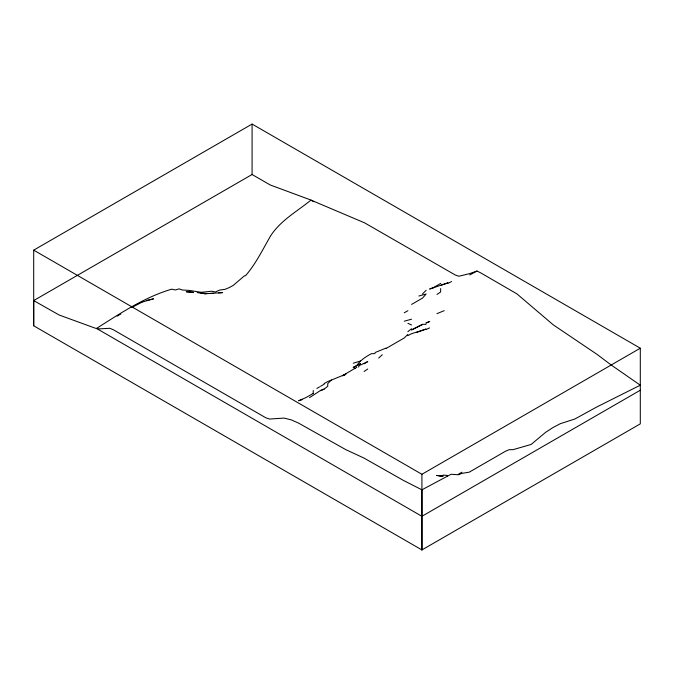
<?xml version="1.0" encoding="UTF-8"?>
<svg xmlns="http://www.w3.org/2000/svg" width="674" height="674" viewBox="0 0 674 674"><rect width="100%" height="100%" fill="white"/><g stroke="black" fill="none" stroke-linecap="round" stroke-linejoin="round"><path stroke-width="1.01" d="M33.7 325.795L33.7 250.147L252.084 124.067L640.3 348.205L640.3 423.853L421.916 549.933L33.7 325.795L33.7 300.579L252.084 174.499L270.232 184.979L310.133 199.748L364.55 222.824L455.27 275L458.91 276.247L469.778 273.568L477.015 271.041L480.655 272.844L516.958 293.889L553.219 324.817L596.76 354.179L611.276 365.064L640.3 385.191L596.625 407.062L574.787 419.043L560.229 423.719L552.95 427.577L545.67 432.287L531.112 444.461L512.914 449.693L509.274 449.659L505.635 451.167L469.23 472.179L461.951 473.375L458.312 474.757L451.032 474.269L421.916 489.821L403.768 480.596L363.867 458.017L345.711 449.6L298.582 423.12L291.303 419.885L284.066 418.074L269.549 419.051L265.91 417.838L113.502 329.839L109.904 328.289L98.985 328.887L95.396 328.23L59.085 314.985L33.7 300.579M313.225 393.675L313.225 390.516M421.916 489.821L421.916 549.933L421.916 474.285L33.7 250.147M447.393 476.122L447.393 475.44L443.753 475.128L440.164 476.004L436.525 475.44L442.759 476.055M440.661 288.556L440.619 291.968L436.979 294.445M358.467 367.01L360.548 363.682L353.269 367.406L355.088 368.451M356.908 365.3C360.531 360.093 365.923 356.622 371.416 353.665L375.056 353.631M331.381 379.984L327.741 383.632L327.741 386.286L324.101 389.117L320.462 390.684M422.514 293.906L426.153 290.267M407.863 334.388L404.223 337.986L386.025 348.492M378.653 358.079L382.293 354.743M407.863 331.684L411.502 328.735M364.095 371.5L367.734 369.007M309.543 397.652L320.462 390.49L324.101 389.117M364.137 363.808L367.777 361.584L360.497 365.055M356.858 367.237L342.35 375.763L345.08 374.736M131.742 307.521L142.661 301.834M117.183 316.123L120.823 313.991M440.712 283.4L433.433 287.604L429.793 288.902M411.595 304.412L422.514 298.11L426.153 293.999L418.874 296.012M404.265 312.795L407.905 310.697M469.736 274.941L477.015 271.041M316.864 388.418L319.594 386.842M320.504 386.32L324.143 384.214M313.183 393.49L305.903 397.609L298.666 400.727L302.306 399.598M421.916 474.285L640.3 348.205M458.312 474.285L461.951 472.179M640.3 390.229L421.916 516.309L96.508 328.432C120.393 313.334 144.455 297.158 171.777 289.163L175.375 289.972L179.057 288.885L182.553 290.031L189.2 290.393L201.341 292.297L211.771 291.227L215.41 292.019L219.429 290.132L225.226 289.281L229.413 287.495L233.17 285.456L244.527 275.75L245.488 275.759C255.968 263.736 262.818 249.245 270.721 235.689C280.67 220.415 297.108 211.383 310.992 200.102L313.772 201.711M416.911 332.375L425.968 329.081L411.452 333.756L407.812 335.66M324.101 383.599L327.741 381.56L345.939 374.137L343.209 375.645M447.94 283.375L451.58 281.521M353.269 367.406L360.548 363.682M422.371 324.624L411.502 329.965L422.371 324.32L426.01 324.371M425.968 329.527L429.608 327.901M436.929 313.688L444.208 310.638M385.975 348.113L375.056 352.553M429.793 289.062L433.382 287.832M440.661 285.397L447.94 282.853L433.433 287.747M142.661 301.935L153.579 298.818L146.3 300.503M353.269 363.202L360.548 361.003M404.265 321.203L411.544 319.181M213.565 293.291L209.951 293.527M206.311 293.67L204.492 293.788L222.647 292.617L218.486 292.887M200.852 293.089L208.131 293.552M197.212 292.6L203.455 293.535M407.905 323.301L411.502 324.986M252.084 124.067L252.084 174.499M429.65 321.473L426.01 322.998L429.65 321.473M442.894 476.13L440.164 476.038L442.894 476.122M189.933 292.061L186.294 291.741L193.573 292.39L189.933 292.061"/></g></svg>
